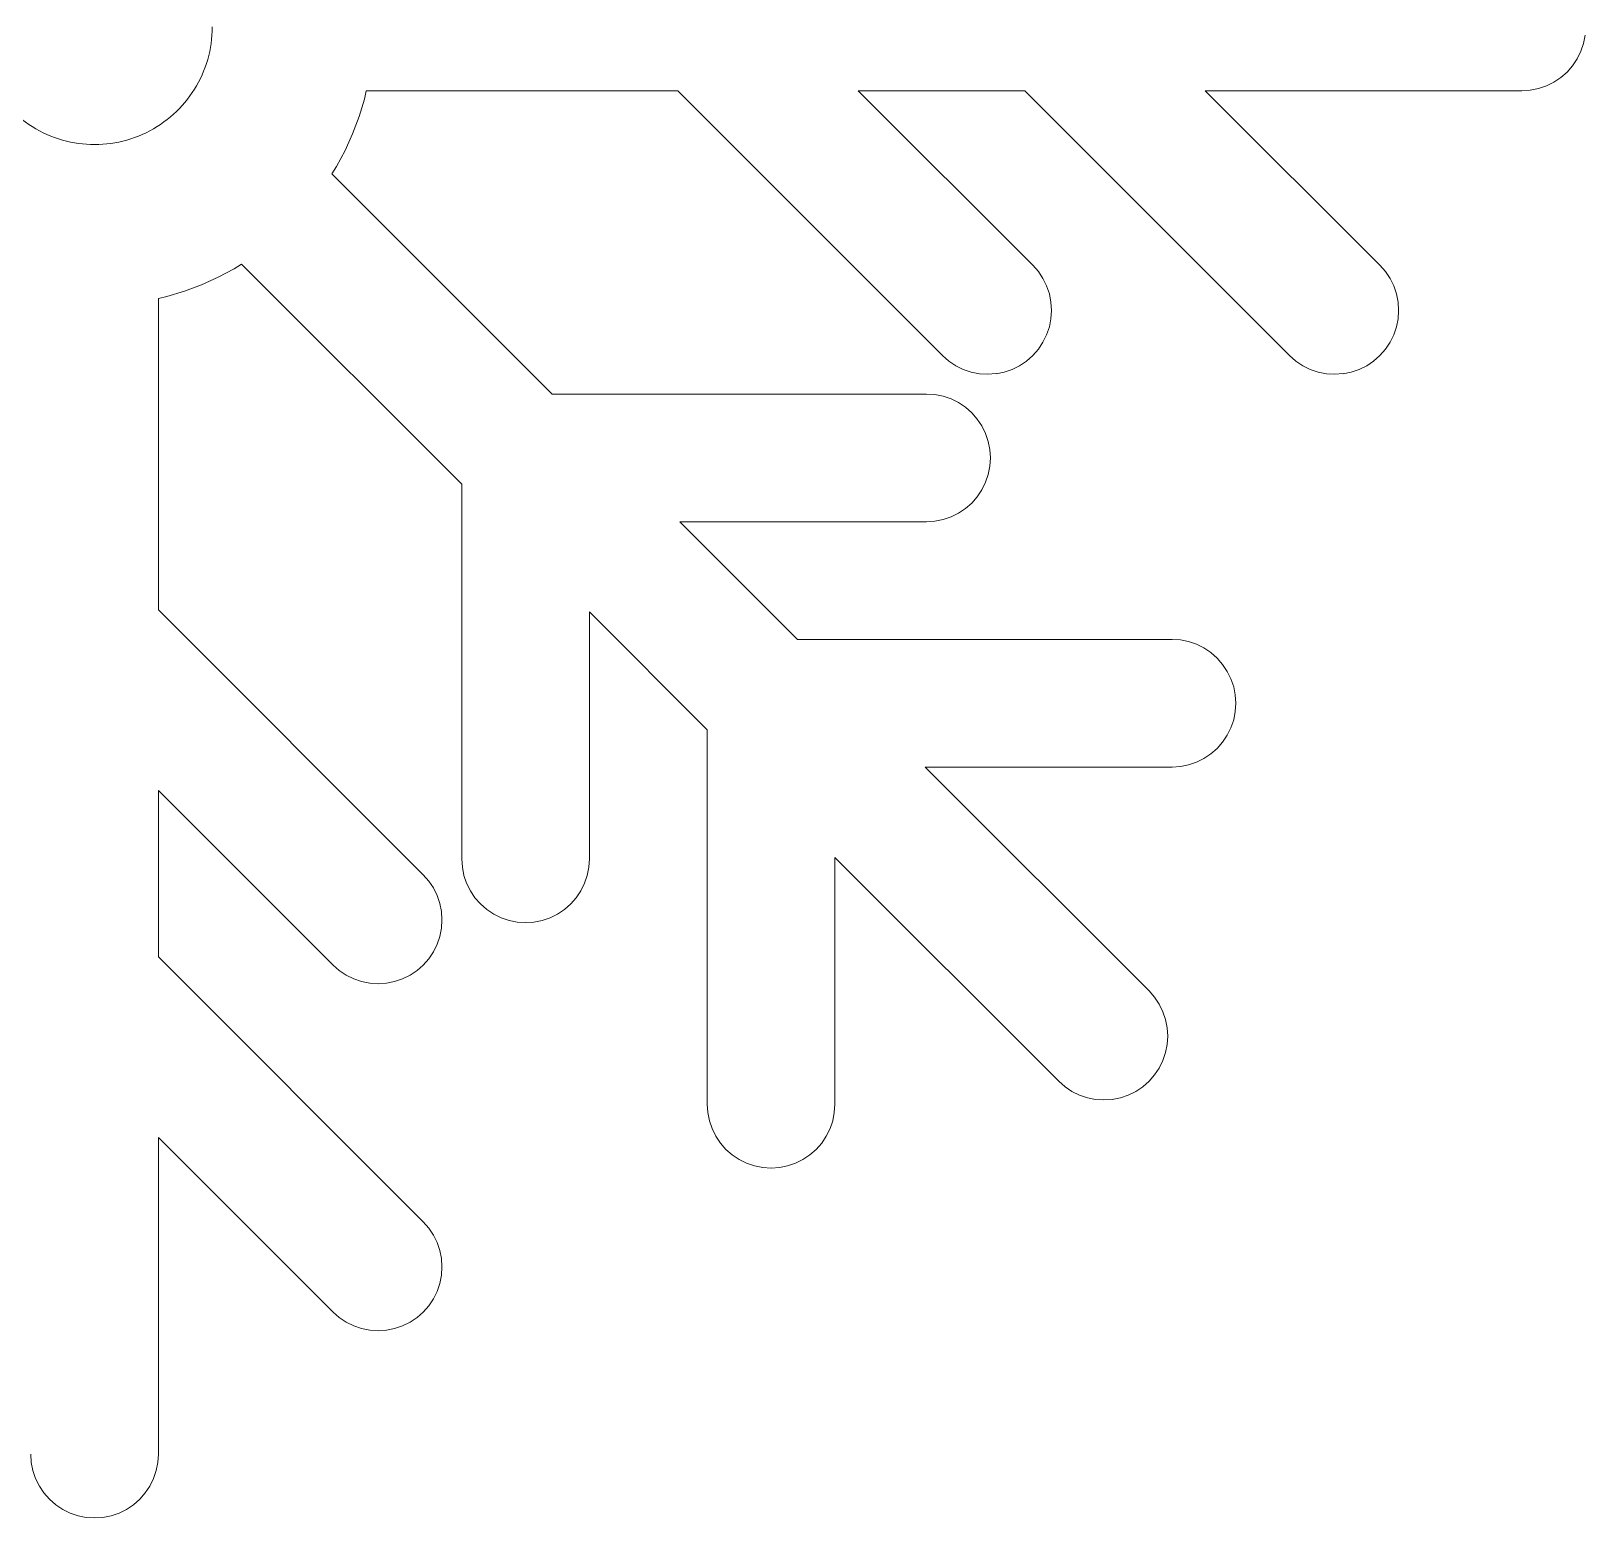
# Model space of a CAD drawing. Header units: centimetres. Extents: x -75 to 51, y -4 to 64.
# Drawn here: x -27.11 to -15.19, y -3.27 to 8.14 of the extents above; entities that cross this region are included whole.
import ezdxf

# ---------------------------------------------------------------- set-up
doc = ezdxf.new("R2010")
doc.units = ezdxf.units.CM
doc.header["$MEASUREMENT"] = 0
doc.layers.add('layer 1', color=7, linetype='Continuous')

msp = doc.modelspace()

# ---------------------------------------------------------------- linework, layer by layer
at = {"layer": 'layer 1', "color": 1, "lineweight": 20}
for points in [[(-27.52105, 8.17396), (-27.52105, 8.17396), (-27.52046, 8.14179), (-27.52046, 8.14179), (-27.52046, 8.14179), (-27.52046, 8.14179), (-27.51874, 8.10981), (-27.51874, 8.10981), (-27.51874, 8.10981), (-27.51874, 8.10981), (-27.51592, 8.07804), (-27.51592, 8.07804), (-27.51592, 8.07804), (-27.51592, 8.07804), (-27.512, 8.04651), (-27.512, 8.04651), (-27.512, 8.04651), (-27.512, 8.04651), (-27.50699, 8.01524), (-27.50699, 8.01524), (-27.50699, 8.01524), (-27.50699, 8.01524), (-27.5009, 7.98426), (-27.5009, 7.98426), (-27.5009, 7.98426), (-27.5009, 7.98426), (-27.49375, 7.95359), (-27.49375, 7.95359), (-27.49375, 7.95359), (-27.49375, 7.95359), (-27.48555, 7.92326), (-27.48555, 7.92326), (-27.48555, 7.92326), (-27.48555, 7.92326), (-27.47632, 7.8933), (-27.47632, 7.8933), (-27.47632, 7.8933), (-27.47632, 7.8933), (-27.46607, 7.86373), (-27.46607, 7.86373), (-27.46607, 7.86373), (-27.46607, 7.86373), (-27.45482, 7.83456), (-27.45482, 7.83456), (-27.45482, 7.83456), (-27.45482, 7.83456), (-27.44258, 7.80582), (-27.44258, 7.80582), (-27.44258, 7.80582), (-27.44258, 7.80582), (-27.42936, 7.77754), (-27.42936, 7.77754), (-27.42936, 7.77754), (-27.42936, 7.77754), (-27.41519, 7.74975), (-27.41519, 7.74975), (-27.41519, 7.74975), (-27.41519, 7.74975), (-27.40007, 7.72248), (-27.40007, 7.72248), (-27.40007, 7.72248), (-27.40007, 7.72248), (-27.38402, 7.69576), (-27.38402, 7.69576), (-27.38402, 7.69576), (-27.38402, 7.69576), (-27.36705, 7.66959), (-27.36705, 7.66959), (-27.36705, 7.66959), (-27.36705, 7.66959), (-27.34918, 7.644), (-27.34918, 7.644), (-27.34918, 7.644), (-27.34918, 7.644), (-27.33042, 7.61902), (-27.33042, 7.61902), (-27.33042, 7.61902), (-27.33042, 7.61902), (-27.31079, 7.59469), (-27.31079, 7.59469), (-27.31079, 7.59469), (-27.31079, 7.59469), (-27.2903, 7.57103), (-27.2903, 7.57103), (-27.2903, 7.57103), (-27.2903, 7.57103), (-27.26896, 7.54804), (-27.26896, 7.54804), (-27.26896, 7.54804), (-27.26896, 7.54804), (-27.2468, 7.52576), (-27.2468, 7.52576), (-27.2468, 7.52576), (-27.2468, 7.52576), (-27.22382, 7.50424), (-27.22382, 7.50424), (-27.22382, 7.50424), (-27.22382, 7.50424), (-27.20003, 7.48346), (-27.20003, 7.48346), (-27.20003, 7.48346), (-27.20003, 7.48346), (-27.17546, 7.46347), (-27.17546, 7.46347), (-27.17546, 7.46347), (-27.17546, 7.46347), (-27.15011, 7.44431), (-27.15011, 7.44431), (-27.15011, 7.44431), (-27.15011, 7.44431), (-27.12401, 7.42598), (-27.12401, 7.42598), (-27.12401, 7.42598), (-27.12401, 7.42598), (-27.09716, 7.4085), (-27.09716, 7.4085), (-27.09716, 7.4085), (-27.09716, 7.4085), (-27.06958, 7.39191), (-27.06958, 7.39191)], [(-26.16666, 7.39201), (-26.16666, 7.39201), (-26.13908, 7.4086), (-26.13908, 7.4086), (-26.13908, 7.4086), (-26.13908, 7.4086), (-26.11223, 7.42608), (-26.11223, 7.42608), (-26.11223, 7.42608), (-26.11223, 7.42608), (-26.08613, 7.44441), (-26.08613, 7.44441), (-26.08613, 7.44441), (-26.08613, 7.44441), (-26.06078, 7.46357), (-26.06078, 7.46357), (-26.06078, 7.46357), (-26.06078, 7.46357), (-26.03621, 7.48356), (-26.03621, 7.48356), (-26.03621, 7.48356), (-26.03621, 7.48356), (-26.01242, 7.50434), (-26.01242, 7.50434), (-26.01242, 7.50434), (-26.01242, 7.50434), (-25.98944, 7.52586), (-25.98944, 7.52586), (-25.98944, 7.52586), (-25.98944, 7.52586), (-25.96727, 7.54814), (-25.96727, 7.54814), (-25.96727, 7.54814), (-25.96727, 7.54814), (-25.94593, 7.57113), (-25.94593, 7.57113), (-25.94593, 7.57113), (-25.94593, 7.57113), (-25.92544, 7.59479), (-25.92544, 7.59479), (-25.92544, 7.59479), (-25.92544, 7.59479), (-25.90581, 7.61912), (-25.90581, 7.61912), (-25.90581, 7.61912), (-25.90581, 7.61912), (-25.88705, 7.6441), (-25.88705, 7.6441), (-25.88705, 7.6441), (-25.88705, 7.6441), (-25.86918, 7.66969), (-25.86918, 7.66969), (-25.86918, 7.66969), (-25.86918, 7.66969), (-25.85221, 7.69586), (-25.85221, 7.69586), (-25.85221, 7.69586), (-25.85221, 7.69586), (-25.83616, 7.72258), (-25.83616, 7.72258), (-25.83616, 7.72258), (-25.83616, 7.72258), (-25.82104, 7.74985), (-25.82104, 7.74985), (-25.82104, 7.74985), (-25.82104, 7.74985), (-25.80687, 7.77764), (-25.80687, 7.77764), (-25.80687, 7.77764), (-25.80687, 7.77764), (-25.79365, 7.80592), (-25.79365, 7.80592), (-25.79365, 7.80592), (-25.79365, 7.80592), (-25.78141, 7.83466), (-25.78141, 7.83466), (-25.78141, 7.83466), (-25.78141, 7.83466), (-25.77016, 7.86383), (-25.77016, 7.86383), (-25.77016, 7.86383), (-25.77016, 7.86383), (-25.75991, 7.8934), (-25.75991, 7.8934), (-25.75991, 7.8934), (-25.75991, 7.8934), (-25.75068, 7.92337), (-25.75068, 7.92337), (-25.75068, 7.92337), (-25.75068, 7.92337), (-25.74248, 7.9537), (-25.74248, 7.9537), (-25.74248, 7.9537), (-25.74248, 7.9537), (-25.73533, 7.98437), (-25.73533, 7.98437), (-25.73533, 7.98437), (-25.73533, 7.98437), (-25.72924, 8.01535), (-25.72924, 8.01535), (-25.72924, 8.01535), (-25.72924, 8.01535), (-25.72423, 8.04662), (-25.72423, 8.04662), (-25.72423, 8.04662), (-25.72423, 8.04662), (-25.72031, 8.07816), (-25.72031, 8.07816), (-25.72031, 8.07816), (-25.72031, 8.07816), (-25.71749, 8.10993), (-25.71749, 8.10993), (-25.71749, 8.10993), (-25.71749, 8.10993), (-25.71577, 8.14191), (-25.71577, 8.14191), (-25.71577, 8.14191), (-25.71577, 8.14191), (-25.71518, 8.17409), (-25.71518, 8.17409)], [(-27.06958, 7.39201), (-27.06958, 7.39201), (-27.04143, 7.37643), (-27.04143, 7.37643), (-27.04143, 7.37643), (-27.04143, 7.37643), (-27.01288, 7.36192), (-27.01288, 7.36192), (-27.01288, 7.36192), (-27.01288, 7.36192), (-26.98395, 7.34848), (-26.98395, 7.34848), (-26.98395, 7.34848), (-26.98395, 7.34848), (-26.95468, 7.33611), (-26.95468, 7.33611), (-26.95468, 7.33611), (-26.95468, 7.33611), (-26.92509, 7.32482), (-26.92509, 7.32482), (-26.92509, 7.32482), (-26.92509, 7.32482), (-26.89521, 7.3146), (-26.89521, 7.3146), (-26.89521, 7.3146), (-26.89521, 7.3146), (-26.86507, 7.30545), (-26.86507, 7.30545), (-26.86507, 7.30545), (-26.86507, 7.30545), (-26.8347, 7.29741), (-26.8347, 7.29741), (-26.8347, 7.29741), (-26.8347, 7.29741), (-26.80413, 7.29044), (-26.80413, 7.29044), (-26.80413, 7.29044), (-26.80413, 7.29044), (-26.77339, 7.28453), (-26.77339, 7.28453), (-26.77339, 7.28453), (-26.77339, 7.28453), (-26.7425, 7.27968), (-26.7425, 7.27968), (-26.7425, 7.27968), (-26.7425, 7.27968), (-26.7115, 7.27591), (-26.7115, 7.27591), (-26.7115, 7.27591), (-26.7115, 7.27591), (-26.68041, 7.27315), (-26.68041, 7.27315), (-26.68041, 7.27315), (-26.68041, 7.27315), (-26.64927, 7.27162), (-26.64927, 7.27162), (-26.64927, 7.27162), (-26.64927, 7.27162), (-26.6181, 7.27103), (-26.6181, 7.27103), (-26.6181, 7.27103), (-26.6181, 7.27103), (-26.58693, 7.27162), (-26.58693, 7.27162), (-26.58693, 7.27162), (-26.58693, 7.27162), (-26.55579, 7.27315), (-26.55579, 7.27315), (-26.55579, 7.27315), (-26.55579, 7.27315), (-26.5247, 7.27591), (-26.5247, 7.27591), (-26.5247, 7.27591), (-26.5247, 7.27591), (-26.4937, 7.27968), (-26.4937, 7.27968), (-26.4937, 7.27968), (-26.4937, 7.27968), (-26.46281, 7.28453), (-26.46281, 7.28453), (-26.46281, 7.28453), (-26.46281, 7.28453), (-26.43207, 7.29044), (-26.43207, 7.29044), (-26.43207, 7.29044), (-26.43207, 7.29044), (-26.4015, 7.29741), (-26.4015, 7.29741), (-26.4015, 7.29741), (-26.4015, 7.29741), (-26.37113, 7.30545), (-26.37113, 7.30545), (-26.37113, 7.30545), (-26.37113, 7.30545), (-26.34099, 7.3146), (-26.34099, 7.3146), (-26.34099, 7.3146), (-26.34099, 7.3146), (-26.31111, 7.32482), (-26.31111, 7.32482), (-26.31111, 7.32482), (-26.31111, 7.32482), (-26.28152, 7.33611), (-26.28152, 7.33611), (-26.28152, 7.33611), (-26.28152, 7.33611), (-26.25225, 7.34848), (-26.25225, 7.34848), (-26.25225, 7.34848), (-26.25225, 7.34848), (-26.22332, 7.36192), (-26.22332, 7.36192), (-26.22332, 7.36192), (-26.22332, 7.36192), (-26.19477, 7.37643), (-26.19477, 7.37643), (-26.19477, 7.37643), (-26.19477, 7.37643), (-26.16662, 7.39201), (-26.16662, 7.39201)]]:
    msp.add_open_spline(points, degree=3, knots=[0, 0, 0, 0, 0.03225806, 0.03225806, 0.03225806, 0.03225806, 0.06451613, 0.06451613, 0.06451613, 0.06451613, 0.09677419, 0.09677419, 0.09677419, 0.09677419, 0.12903226, 0.12903226, 0.12903226, 0.12903226, 0.16129032, 0.16129032, 0.16129032, 0.16129032, 0.19354839, 0.19354839, 0.19354839, 0.19354839, 0.22580645, 0.22580645, 0.22580645, 0.22580645, 0.25806452, 0.25806452, 0.25806452, 0.25806452, 0.29032258, 0.29032258, 0.29032258, 0.29032258, 0.32258065, 0.32258065, 0.32258065, 0.32258065, 0.35483871, 0.35483871, 0.35483871, 0.35483871, 0.38709677, 0.38709677, 0.38709677, 0.38709677, 0.41935484, 0.41935484, 0.41935484, 0.41935484, 0.4516129, 0.4516129, 0.4516129, 0.4516129, 0.48387097, 0.48387097, 0.48387097, 0.48387097, 0.51612903, 0.51612903, 0.51612903, 0.51612903, 0.5483871, 0.5483871, 0.5483871, 0.5483871, 0.58064516, 0.58064516, 0.58064516, 0.58064516, 0.61290323, 0.61290323, 0.61290323, 0.61290323, 0.64516129, 0.64516129, 0.64516129, 0.64516129, 0.67741935, 0.67741935, 0.67741935, 0.67741935, 0.70967742, 0.70967742, 0.70967742, 0.70967742, 0.74193548, 0.74193548, 0.74193548, 0.74193548, 0.77419355, 0.77419355, 0.77419355, 0.77419355, 0.80645161, 0.80645161, 0.80645161, 0.80645161, 0.83870968, 0.83870968, 0.83870968, 0.83870968, 0.87096774, 0.87096774, 0.87096774, 0.87096774, 0.90322581, 0.90322581, 0.90322581, 0.90322581, 0.93548387, 0.93548387, 0.93548387, 0.93548387, 1, 1, 1, 1], dxfattribs=at)
for points in [[(-15.19366, 8.04722), (-15.19366, 8.04722), (-15.18117, 8.11004), (-15.18117, 8.11004)], [(-15.2426, 7.92911), (-15.2426, 7.92911), (-15.21425, 7.98656), (-15.21425, 7.98656)], [(-15.21425, 7.98656), (-15.21425, 7.98656), (-15.19366, 8.04722), (-15.19366, 8.04722)], [(-15.32041, 7.82768), (-15.32041, 7.82768), (-15.27816, 7.87585), (-15.27816, 7.87585)], [(-15.27816, 7.87585), (-15.27816, 7.87585), (-15.2426, 7.92911), (-15.2426, 7.92911)], [(-15.47929, 7.72152), (-15.47929, 7.72152), (-15.42184, 7.74984), (-15.42184, 7.74984)], [(-15.42184, 7.74984), (-15.42184, 7.74984), (-15.36858, 7.78545), (-15.36858, 7.78545)], [(-15.36858, 7.78545), (-15.36858, 7.78545), (-15.32041, 7.82768), (-15.32041, 7.82768)], [(-24.54859, 7.61944), (-24.54859, 7.61944), (-24.53348, 7.68423), (-24.53348, 7.68423)], [(-24.53348, 7.68423), (-24.53348, 7.68423), (-22.14413, 7.68423), (-22.14413, 7.68423)], [(-22.14413, 7.68423), (-22.14413, 7.68423), (-20.11212, 5.65223), (-20.11212, 5.65223)], [(-19.41954, 6.34481), (-19.41954, 6.34481), (-20.75899, 7.68423), (-20.75899, 7.68423)], [(-20.75899, 7.68423), (-20.75899, 7.68423), (-19.48127, 7.68423), (-19.48127, 7.68423)], [(-19.48127, 7.68423), (-19.48127, 7.68423), (-17.44926, 5.65223), (-17.44926, 5.65223)], [(-16.75667, 6.34481), (-16.75667, 6.34481), (-18.09612, 7.68423), (-18.09612, 7.68423)], [(-18.09612, 7.68423), (-18.09612, 7.68423), (-15.6667, 7.68423), (-15.6667, 7.68423)], [(-15.6667, 7.68423), (-15.6667, 7.68423), (-15.60279, 7.68847), (-15.60279, 7.68847)], [(-15.60279, 7.68843), (-15.60279, 7.68843), (-15.53996, 7.70093), (-15.53996, 7.70093)], [(-15.53996, 7.70093), (-15.53996, 7.70093), (-15.47929, 7.72152), (-15.47929, 7.72152)], [(-24.58929, 7.48528), (-24.58929, 7.48528), (-24.54859, 7.61944), (-24.54859, 7.61944)], [(-24.63868, 7.35406), (-24.63868, 7.35406), (-24.58929, 7.48528), (-24.58929, 7.48528)], [(-24.69654, 7.22636), (-24.69654, 7.22636), (-24.63868, 7.35406), (-24.63868, 7.35406)], [(-24.76264, 7.1027), (-24.76264, 7.1027), (-24.69654, 7.22636), (-24.69654, 7.22636)], [(-24.79777, 7.04619), (-24.79777, 7.04619), (-24.76264, 7.1027), (-24.76264, 7.1027)], [(-23.10825, 5.35666), (-23.10825, 5.35666), (-24.79777, 7.04619), (-24.79777, 7.04619)], [(-25.6705, 6.25238), (-25.6705, 6.25238), (-25.54685, 6.31849), (-25.54685, 6.31849)], [(-25.54685, 6.31849), (-25.54685, 6.31849), (-25.49034, 6.35363), (-25.49034, 6.35363)], [(-25.49034, 6.35363), (-25.49034, 6.35363), (-23.80081, 4.6641), (-23.80081, 4.6641)], [(-19.3773, 6.29665), (-19.3773, 6.29665), (-19.41954, 6.34481), (-19.41954, 6.34481)], [(-16.71443, 6.29665), (-16.71443, 6.29665), (-16.75667, 6.34481), (-16.75667, 6.34481)], [(-25.79821, 6.19452), (-25.79821, 6.19452), (-25.6705, 6.25238), (-25.6705, 6.25238)], [(-19.3417, 6.24339), (-19.3417, 6.24339), (-19.3773, 6.29665), (-19.3773, 6.29665)], [(-19.31339, 6.18593), (-19.31339, 6.18593), (-19.3417, 6.24339), (-19.3417, 6.24339)], [(-16.67883, 6.24339), (-16.67883, 6.24339), (-16.71443, 6.29665), (-16.71443, 6.29665)], [(-16.65052, 6.18593), (-16.65052, 6.18593), (-16.67883, 6.24339), (-16.67883, 6.24339)], [(-26.1284, 6.08933), (-26.1284, 6.08933), (-26.06359, 6.10445), (-26.06359, 6.10445)], [(-26.1284, 3.69999), (-26.1284, 3.69999), (-26.1284, 6.08933), (-26.1284, 6.08933)], [(-26.06359, 6.10445), (-26.06359, 6.10445), (-25.92943, 6.14513), (-25.92943, 6.14513)], [(-25.92943, 6.14513), (-25.92943, 6.14513), (-25.79821, 6.19452), (-25.79821, 6.19452)], [(-19.29278, 6.12527), (-19.29278, 6.12527), (-19.31339, 6.18593), (-19.31339, 6.18593)], [(-19.2803, 6.06244), (-19.2803, 6.06244), (-19.29278, 6.12527), (-19.29278, 6.12527)], [(-16.62992, 6.12527), (-16.62992, 6.12527), (-16.65052, 6.18593), (-16.65052, 6.18593)], [(-16.61743, 6.06244), (-16.61743, 6.06244), (-16.62992, 6.12527), (-16.62992, 6.12527)], [(-19.27611, 5.99853), (-19.27611, 5.99853), (-19.2803, 6.06244), (-19.2803, 6.06244)], [(-19.2803, 5.93461), (-19.2803, 5.93461), (-19.27611, 5.99853), (-19.27611, 5.99853)], [(-16.61324, 5.99853), (-16.61324, 5.99853), (-16.61743, 6.06244), (-16.61743, 6.06244)], [(-16.61743, 5.93461), (-16.61743, 5.93461), (-16.61325, 5.99853), (-16.61325, 5.99853)], [(-19.31339, 5.8111), (-19.31339, 5.8111), (-19.29278, 5.87176), (-19.29278, 5.87176)], [(-19.29278, 5.87176), (-19.29278, 5.87176), (-19.2803, 5.93461), (-19.2803, 5.93461)], [(-16.65052, 5.8111), (-16.65052, 5.8111), (-16.62992, 5.87176), (-16.62992, 5.87176)], [(-16.62992, 5.87176), (-16.62992, 5.87176), (-16.61743, 5.93461), (-16.61743, 5.93461)], [(-19.3773, 5.7004), (-19.3773, 5.7004), (-19.3417, 5.75366), (-19.3417, 5.75366)], [(-19.3417, 5.75366), (-19.3417, 5.75366), (-19.31339, 5.8111), (-19.31339, 5.8111)], [(-16.71443, 5.7004), (-16.71443, 5.7004), (-16.67883, 5.75366), (-16.67883, 5.75366)], [(-16.67883, 5.75366), (-16.67883, 5.75366), (-16.65052, 5.8111), (-16.65052, 5.8111)], [(-20.11212, 5.65223), (-20.11212, 5.65223), (-20.06395, 5.61), (-20.06395, 5.61)], [(-20.06395, 5.61), (-20.06395, 5.61), (-20.01069, 5.57441), (-20.01069, 5.57441)], [(-19.52097, 5.57441), (-19.52097, 5.57441), (-19.46771, 5.61), (-19.46771, 5.61)], [(-19.46771, 5.61), (-19.46771, 5.61), (-19.41954, 5.65223), (-19.41954, 5.65223)], [(-19.41954, 5.65223), (-19.41954, 5.65223), (-19.3773, 5.7004), (-19.3773, 5.7004)], [(-17.44926, 5.65223), (-17.44926, 5.65223), (-17.40108, 5.61), (-17.40108, 5.61)], [(-17.40108, 5.61), (-17.40108, 5.61), (-17.34783, 5.57441), (-17.34783, 5.57441)], [(-16.8581, 5.57441), (-16.8581, 5.57441), (-16.80485, 5.61), (-16.80485, 5.61)], [(-16.80485, 5.61), (-16.80485, 5.61), (-16.75667, 5.65223), (-16.75667, 5.65223)], [(-16.75667, 5.65223), (-16.75667, 5.65223), (-16.71443, 5.7004), (-16.71443, 5.7004)], [(-20.01069, 5.57441), (-20.01069, 5.57441), (-19.95324, 5.54609), (-19.95324, 5.54609)], [(-19.95324, 5.54609), (-19.95324, 5.54609), (-19.89258, 5.52549), (-19.89258, 5.52549)], [(-19.89258, 5.52549), (-19.89258, 5.52549), (-19.82974, 5.51298), (-19.82974, 5.51298)], [(-19.82974, 5.51298), (-19.82974, 5.51298), (-19.76583, 5.50876), (-19.76583, 5.50876)], [(-19.76583, 5.5088), (-19.76583, 5.5088), (-19.70189, 5.51305), (-19.70189, 5.51305)], [(-19.70189, 5.51298), (-19.70189, 5.51298), (-19.63908, 5.52549), (-19.63908, 5.52549)], [(-19.63908, 5.52549), (-19.63908, 5.52549), (-19.57842, 5.54609), (-19.57842, 5.54609)], [(-19.57842, 5.54609), (-19.57842, 5.54609), (-19.52097, 5.57441), (-19.52097, 5.57441)], [(-17.34783, 5.57441), (-17.34783, 5.57441), (-17.29037, 5.54609), (-17.29037, 5.54609)], [(-17.29037, 5.54609), (-17.29037, 5.54609), (-17.22971, 5.52549), (-17.22971, 5.52549)], [(-17.22971, 5.52549), (-17.22971, 5.52549), (-17.16687, 5.51298), (-17.16687, 5.51298)], [(-17.16687, 5.51298), (-17.16687, 5.51298), (-17.10296, 5.50876), (-17.10296, 5.50876)], [(-17.10296, 5.5088), (-17.10296, 5.5088), (-17.03903, 5.51305), (-17.03903, 5.51305)], [(-17.03903, 5.51298), (-17.03903, 5.51298), (-16.97622, 5.52549), (-16.97622, 5.52549)], [(-16.97622, 5.52549), (-16.97622, 5.52549), (-16.91555, 5.54609), (-16.91555, 5.54609)], [(-16.91555, 5.54609), (-16.91555, 5.54609), (-16.8581, 5.57441), (-16.8581, 5.57441)], [(-20.23452, 5.35666), (-20.23452, 5.35666), (-23.10825, 5.35666), (-23.10825, 5.35666)], [(-20.17061, 5.35247), (-20.17061, 5.35247), (-20.23452, 5.35669), (-20.23452, 5.35669)], [(-20.10778, 5.33998), (-20.10778, 5.33998), (-20.17061, 5.35247), (-20.17061, 5.35247)], [(-20.04714, 5.31939), (-20.04714, 5.31939), (-20.10778, 5.33998), (-20.10778, 5.33998)], [(-19.9897, 5.29105), (-19.9897, 5.29105), (-20.04714, 5.31939), (-20.04714, 5.31939)], [(-19.93641, 5.25546), (-19.93641, 5.25546), (-19.9897, 5.29105), (-19.9897, 5.29105)], [(-19.88826, 5.21322), (-19.88826, 5.21322), (-19.93641, 5.25546), (-19.93641, 5.25546)], [(-19.84602, 5.16507), (-19.84602, 5.16507), (-19.88826, 5.21322), (-19.88826, 5.21322)], [(-19.81042, 5.11179), (-19.81042, 5.11179), (-19.84602, 5.16507), (-19.84602, 5.16507)], [(-19.78208, 5.05434), (-19.78208, 5.05434), (-19.81042, 5.11179), (-19.81042, 5.11179)], [(-19.76151, 4.99368), (-19.76151, 4.99368), (-19.78208, 5.05434), (-19.78208, 5.05434)], [(-19.749, 4.93087), (-19.749, 4.93087), (-19.76151, 4.99368), (-19.76151, 4.99368)], [(-19.74483, 4.86692), (-19.74483, 4.86692), (-19.749, 4.93087), (-19.749, 4.93087)], [(-19.76151, 4.74019), (-19.76151, 4.74019), (-19.749, 4.80301), (-19.749, 4.80301)], [(-19.749, 4.80301), (-19.749, 4.80301), (-19.74483, 4.86692), (-19.74483, 4.86692)], [(-23.80081, 4.6641), (-23.80081, 4.6641), (-23.80081, 1.79037), (-23.80081, 1.79037)], [(-19.81042, 4.62207), (-19.81042, 4.62207), (-19.78208, 4.67952), (-19.78208, 4.67952)], [(-19.78208, 4.67952), (-19.78208, 4.67952), (-19.76151, 4.74019), (-19.76151, 4.74019)], [(-19.88826, 4.52065), (-19.88826, 4.52065), (-19.84602, 4.56881), (-19.84602, 4.56881)], [(-19.84602, 4.56881), (-19.84602, 4.56881), (-19.81042, 4.62207), (-19.81042, 4.62207)], [(-20.10778, 4.39389), (-20.10778, 4.39389), (-20.04714, 4.4145), (-20.04714, 4.4145)], [(-20.04714, 4.4145), (-20.04714, 4.4145), (-19.9897, 4.44284), (-19.9897, 4.44284)], [(-19.9897, 4.44284), (-19.9897, 4.44284), (-19.93641, 4.47843), (-19.93641, 4.47843)], [(-19.93641, 4.47843), (-19.93641, 4.47843), (-19.88826, 4.52065), (-19.88826, 4.52065)], [(-21.22529, 3.47374), (-21.22529, 3.47374), (-22.1288, 4.37722), (-22.1288, 4.37722)], [(-22.1288, 4.37722), (-22.1288, 4.37722), (-20.23452, 4.37722), (-20.23452, 4.37722)], [(-20.23452, 4.37722), (-20.23452, 4.37722), (-20.17061, 4.38136), (-20.17061, 4.38136)], [(-20.17061, 4.38139), (-20.17061, 4.38139), (-20.10778, 4.39389), (-20.10778, 4.39389)], [(-24.09639, 1.66798), (-24.09639, 1.66798), (-26.1284, 3.69999), (-26.1284, 3.69999)], [(-22.82136, 1.79037), (-22.82136, 1.79037), (-22.82136, 3.68465), (-22.82136, 3.68465)], [(-22.82136, 3.68465), (-22.82136, 3.68465), (-21.91788, 2.78114), (-21.91788, 2.78114)], [(-18.3516, 3.47374), (-18.3516, 3.47374), (-21.22529, 3.47374), (-21.22529, 3.47374)], [(-18.28769, 3.46953), (-18.28769, 3.46953), (-18.3516, 3.47377), (-18.3516, 3.47377)], [(-18.22486, 3.45706), (-18.22486, 3.45706), (-18.28769, 3.46953), (-18.28769, 3.46953)], [(-18.16419, 3.43645), (-18.16419, 3.43645), (-18.22486, 3.45706), (-18.22486, 3.45706)], [(-18.10674, 3.40812), (-18.10674, 3.40812), (-18.16419, 3.43645), (-18.16419, 3.43645)], [(-18.05349, 3.37254), (-18.05349, 3.37254), (-18.10674, 3.40812), (-18.10674, 3.40812)], [(-18.00534, 3.3303), (-18.00534, 3.3303), (-18.05349, 3.37254), (-18.05349, 3.37254)], [(-17.9631, 3.28213), (-17.9631, 3.28213), (-18.00534, 3.3303), (-18.00534, 3.3303)], [(-17.9275, 3.22886), (-17.9275, 3.22886), (-17.9631, 3.28213), (-17.9631, 3.28213)], [(-17.89916, 3.17142), (-17.89916, 3.17142), (-17.9275, 3.22886), (-17.9275, 3.22886)], [(-17.87856, 3.11076), (-17.87856, 3.11076), (-17.89916, 3.17142), (-17.89916, 3.17142)], [(-17.86607, 3.04791), (-17.86607, 3.04791), (-17.87856, 3.11076), (-17.87856, 3.11076)], [(-17.86188, 2.984), (-17.86188, 2.984), (-17.86607, 3.04791), (-17.86607, 3.04791)], [(-17.86607, 2.92008), (-17.86607, 2.92008), (-17.86188, 2.984), (-17.86188, 2.984)], [(-17.87856, 2.85727), (-17.87856, 2.85727), (-17.86607, 2.92008), (-17.86607, 2.92008)], [(-21.91788, 2.78114), (-21.91788, 2.78114), (-21.91788, -0.09255), (-21.91788, -0.09255)], [(-17.9275, 2.73915), (-17.9275, 2.73915), (-17.89916, 2.7966), (-17.89916, 2.7966)], [(-17.89916, 2.7966), (-17.89916, 2.7966), (-17.87856, 2.85727), (-17.87856, 2.85727)], [(-18.05349, 2.59547), (-18.05349, 2.59547), (-18.00534, 2.63773), (-18.00534, 2.63773)], [(-18.00534, 2.63773), (-18.00534, 2.63773), (-17.9631, 2.68589), (-17.9631, 2.68589)], [(-17.9631, 2.68589), (-17.9631, 2.68589), (-17.9275, 2.73915), (-17.9275, 2.73915)], [(-18.28769, 2.49847), (-18.28769, 2.49847), (-18.22486, 2.51098), (-18.22486, 2.51098)], [(-18.22486, 2.51098), (-18.22486, 2.51098), (-18.16419, 2.53156), (-18.16419, 2.53156)], [(-18.16419, 2.53156), (-18.16419, 2.53156), (-18.10674, 2.55988), (-18.10674, 2.55988)], [(-18.10674, 2.55988), (-18.10674, 2.55988), (-18.05349, 2.59547), (-18.05349, 2.59547)], [(-18.52803, 0.77644), (-18.52803, 0.77644), (-20.24585, 2.49429), (-20.24585, 2.49429)], [(-20.24585, 2.49429), (-20.24585, 2.49429), (-18.3516, 2.49429), (-18.3516, 2.49429)], [(-18.3516, 2.49429), (-18.3516, 2.49429), (-18.28769, 2.49853), (-18.28769, 2.49853)], [(-26.1284, 1.03712), (-26.1284, 1.03712), (-26.1284, 2.31484), (-26.1284, 2.31484)], [(-26.1284, 2.31484), (-26.1284, 2.31484), (-24.78896, 0.97537), (-24.78896, 0.97537)], [(-23.80081, 1.79037), (-23.80081, 1.79037), (-23.79662, 1.72646), (-23.79662, 1.72646)], [(-22.82556, 1.72646), (-22.82556, 1.72646), (-22.82136, 1.79037), (-22.82136, 1.79037)], [(-20.93844, -0.09255), (-20.93844, -0.09255), (-20.93844, 1.80169), (-20.93844, 1.80169)], [(-20.93844, 1.80169), (-20.93844, 1.80169), (-19.22059, 0.08388), (-19.22059, 0.08388)], [(-23.79662, 1.72646), (-23.79662, 1.72646), (-23.78412, 1.66362), (-23.78412, 1.66362)], [(-22.83804, 1.66362), (-22.83804, 1.66362), (-22.82556, 1.72646), (-22.82556, 1.72646)], [(-24.05415, 1.61979), (-24.05415, 1.61979), (-24.09639, 1.66798), (-24.09639, 1.66798)], [(-24.01856, 1.56655), (-24.01856, 1.56655), (-24.05415, 1.61979), (-24.05415, 1.61979)], [(-23.99023, 1.50909), (-23.99023, 1.50909), (-24.01856, 1.56655), (-24.01856, 1.56655)], [(-23.78412, 1.66362), (-23.78412, 1.66362), (-23.76354, 1.603), (-23.76354, 1.603)], [(-23.76354, 1.603), (-23.76354, 1.603), (-23.7352, 1.54554), (-23.7352, 1.54554)], [(-22.88698, 1.54554), (-22.88698, 1.54554), (-22.85864, 1.603), (-22.85864, 1.603)], [(-22.85864, 1.603), (-22.85864, 1.603), (-22.83804, 1.66362), (-22.83804, 1.66362)], [(-23.96964, 1.44843), (-23.96964, 1.44843), (-23.99023, 1.50909), (-23.99023, 1.50909)], [(-23.95714, 1.38559), (-23.95714, 1.38559), (-23.96964, 1.44843), (-23.96964, 1.44843)], [(-23.7352, 1.54554), (-23.7352, 1.54554), (-23.69961, 1.49226), (-23.69961, 1.49226)], [(-23.69961, 1.49226), (-23.69961, 1.49226), (-23.65737, 1.44411), (-23.65737, 1.44411)], [(-23.65737, 1.44411), (-23.65737, 1.44411), (-23.60921, 1.40188), (-23.60921, 1.40188)], [(-23.01296, 1.40188), (-23.01296, 1.40188), (-22.96479, 1.44411), (-22.96479, 1.44411)], [(-22.96479, 1.44411), (-22.96479, 1.44411), (-22.92258, 1.49226), (-22.92258, 1.49226)], [(-22.92258, 1.49226), (-22.92258, 1.49226), (-22.88698, 1.54554), (-22.88698, 1.54554)], [(-23.95295, 1.32167), (-23.95295, 1.32167), (-23.95714, 1.38559), (-23.95714, 1.38559)], [(-23.95714, 1.25772), (-23.95714, 1.25772), (-23.95295, 1.32167), (-23.95295, 1.32167)], [(-23.60921, 1.40188), (-23.60921, 1.40188), (-23.55594, 1.36627), (-23.55594, 1.36627)], [(-23.55594, 1.36627), (-23.55594, 1.36627), (-23.49849, 1.33792), (-23.49849, 1.33792)], [(-23.49849, 1.33792), (-23.49849, 1.33792), (-23.43783, 1.31736), (-23.43783, 1.31736)], [(-23.43783, 1.31736), (-23.43783, 1.31736), (-23.37502, 1.30484), (-23.37502, 1.30484)], [(-23.24718, 1.30484), (-23.24718, 1.30484), (-23.18434, 1.31736), (-23.18434, 1.31736)], [(-23.18434, 1.31736), (-23.18434, 1.31736), (-23.12367, 1.33792), (-23.12367, 1.33792)], [(-23.12367, 1.33792), (-23.12367, 1.33792), (-23.06622, 1.36627), (-23.06622, 1.36627)], [(-23.06622, 1.36627), (-23.06622, 1.36627), (-23.01296, 1.40188), (-23.01296, 1.40188)], [(-23.99023, 1.13426), (-23.99023, 1.13426), (-23.96964, 1.19492), (-23.96964, 1.19492)], [(-23.96964, 1.19492), (-23.96964, 1.19492), (-23.95714, 1.25772), (-23.95714, 1.25772)], [(-23.37502, 1.30484), (-23.37502, 1.30484), (-23.31108, 1.3007), (-23.31108, 1.3007)], [(-23.31108, 1.30067), (-23.31108, 1.30067), (-23.24718, 1.30482), (-23.24718, 1.30482)], [(-24.05415, 1.02356), (-24.05415, 1.02356), (-24.01856, 1.07682), (-24.01856, 1.07682)], [(-24.01856, 1.07682), (-24.01856, 1.07682), (-23.99023, 1.13426), (-23.99023, 1.13426)], [(-24.09639, -0.99489), (-24.09639, -0.99489), (-26.1284, 1.03712), (-26.1284, 1.03712)], [(-24.78896, 0.97537), (-24.78896, 0.97537), (-24.7408, 0.93314), (-24.7408, 0.93314)], [(-24.14455, 0.93314), (-24.14455, 0.93314), (-24.09639, 0.97537), (-24.09639, 0.97537)], [(-24.09639, 0.97537), (-24.09639, 0.97537), (-24.05415, 1.02356), (-24.05415, 1.02356)], [(-24.7408, 0.93314), (-24.7408, 0.93314), (-24.68753, 0.89755), (-24.68753, 0.89755)], [(-24.68753, 0.89755), (-24.68753, 0.89755), (-24.63009, 0.86923), (-24.63009, 0.86923)], [(-24.63009, 0.86923), (-24.63009, 0.86923), (-24.56942, 0.84864), (-24.56942, 0.84864)], [(-24.56942, 0.84864), (-24.56942, 0.84864), (-24.5066, 0.83614), (-24.5066, 0.83614)], [(-24.5066, 0.83614), (-24.5066, 0.83614), (-24.44268, 0.83192), (-24.44268, 0.83192)], [(-24.44268, 0.83197), (-24.44268, 0.83197), (-24.37875, 0.83618), (-24.37875, 0.83618)], [(-24.37875, 0.83614), (-24.37875, 0.83614), (-24.31592, 0.84864), (-24.31592, 0.84864)], [(-24.31592, 0.84864), (-24.31592, 0.84864), (-24.25526, 0.86923), (-24.25526, 0.86923)], [(-24.25526, 0.86923), (-24.25526, 0.86923), (-24.19781, 0.89755), (-24.19781, 0.89755)], [(-24.19781, 0.89755), (-24.19781, 0.89755), (-24.14455, 0.93314), (-24.14455, 0.93314)], [(-18.48579, 0.72828), (-18.48579, 0.72828), (-18.52803, 0.77644), (-18.52803, 0.77644)], [(-18.45019, 0.67501), (-18.45019, 0.67501), (-18.48579, 0.72828), (-18.48579, 0.72828)], [(-18.42185, 0.61755), (-18.42185, 0.61755), (-18.45019, 0.67501), (-18.45019, 0.67501)], [(-18.40128, 0.55687), (-18.40128, 0.55687), (-18.42185, 0.61755), (-18.42185, 0.61755)], [(-18.38876, 0.49408), (-18.38876, 0.49408), (-18.40128, 0.55687), (-18.40128, 0.55687)], [(-18.38457, 0.43014), (-18.38457, 0.43014), (-18.38876, 0.49408), (-18.38876, 0.49408)], [(-18.40128, 0.30339), (-18.40128, 0.30339), (-18.38876, 0.36623), (-18.38876, 0.36623)], [(-18.38876, 0.36623), (-18.38876, 0.36623), (-18.38457, 0.43014), (-18.38457, 0.43014)], [(-18.45019, 0.18528), (-18.45019, 0.18528), (-18.42185, 0.24274), (-18.42185, 0.24274)], [(-18.42185, 0.24274), (-18.42185, 0.24274), (-18.40128, 0.30339), (-18.40128, 0.30339)], [(-18.52803, 0.08388), (-18.52803, 0.08388), (-18.48579, 0.13202), (-18.48579, 0.13202)], [(-18.48579, 0.13202), (-18.48579, 0.13202), (-18.45019, 0.18528), (-18.45019, 0.18528)], [(-19.22059, 0.08388), (-19.22059, 0.08388), (-19.17244, 0.04163), (-19.17244, 0.04163)], [(-19.17244, 0.04163), (-19.17244, 0.04163), (-19.11915, 0.00603), (-19.11915, 0.00603)], [(-19.11915, 0.00603), (-19.11915, 0.00603), (-19.0617, -0.0223), (-19.0617, -0.0223)], [(-18.68688, -0.0223), (-18.68688, -0.0223), (-18.62943, 0.00603), (-18.62943, 0.00603)], [(-18.62943, 0.00603), (-18.62943, 0.00603), (-18.57617, 0.04163), (-18.57617, 0.04163)], [(-18.57617, 0.04163), (-18.57617, 0.04163), (-18.52803, 0.08388), (-18.52803, 0.08388)], [(-21.91788, -0.09255), (-21.91788, -0.09255), (-21.91369, -0.15646), (-21.91369, -0.15646)], [(-20.94263, -0.15646), (-20.94263, -0.15646), (-20.93844, -0.09255), (-20.93844, -0.09255)], [(-19.0617, -0.0223), (-19.0617, -0.0223), (-19.00104, -0.04287), (-19.00104, -0.04287)], [(-19.00104, -0.04287), (-19.00104, -0.04287), (-18.93823, -0.05539), (-18.93823, -0.05539)], [(-18.93823, -0.05539), (-18.93823, -0.05539), (-18.87429, -0.05964), (-18.87429, -0.05964)], [(-18.87429, -0.05957), (-18.87429, -0.05957), (-18.81038, -0.05535), (-18.81038, -0.05535)], [(-18.81038, -0.05539), (-18.81038, -0.05539), (-18.74754, -0.04287), (-18.74754, -0.04287)], [(-18.74754, -0.04287), (-18.74754, -0.04287), (-18.68688, -0.0223), (-18.68688, -0.0223)], [(-21.91369, -0.15646), (-21.91369, -0.15646), (-21.90121, -0.2193), (-21.90121, -0.2193)], [(-21.90121, -0.2193), (-21.90121, -0.2193), (-21.8806, -0.27996), (-21.8806, -0.27996)], [(-20.97572, -0.27996), (-20.97572, -0.27996), (-20.95512, -0.2193), (-20.95512, -0.2193)], [(-20.95512, -0.2193), (-20.95512, -0.2193), (-20.94263, -0.15646), (-20.94263, -0.15646)], [(-26.1284, -2.77744), (-26.1284, -2.77744), (-26.1284, -0.34803), (-26.1284, -0.34803)], [(-26.1284, -0.34803), (-26.1284, -0.34803), (-24.78896, -1.68749), (-24.78896, -1.68749)], [(-21.8806, -0.27996), (-21.8806, -0.27996), (-21.85226, -0.3374), (-21.85226, -0.3374)], [(-21.85226, -0.3374), (-21.85226, -0.3374), (-21.8167, -0.39067), (-21.8167, -0.39067)], [(-21.03963, -0.39067), (-21.03963, -0.39067), (-21.00403, -0.3374), (-21.00403, -0.3374)], [(-21.00403, -0.3374), (-21.00403, -0.3374), (-20.97572, -0.27996), (-20.97572, -0.27996)], [(-21.8167, -0.39067), (-21.8167, -0.39067), (-21.77445, -0.43881), (-21.77445, -0.43881)], [(-21.77445, -0.43881), (-21.77445, -0.43881), (-21.72628, -0.48106), (-21.72628, -0.48106)], [(-21.13005, -0.48106), (-21.13005, -0.48106), (-21.08187, -0.43881), (-21.08187, -0.43881)], [(-21.08187, -0.43881), (-21.08187, -0.43881), (-21.03963, -0.39067), (-21.03963, -0.39067)], [(-21.72628, -0.48106), (-21.72628, -0.48106), (-21.67302, -0.51665), (-21.67302, -0.51665)], [(-21.67302, -0.51665), (-21.67302, -0.51665), (-21.61557, -0.545), (-21.61557, -0.545)], [(-21.61557, -0.545), (-21.61557, -0.545), (-21.55491, -0.56558), (-21.55491, -0.56558)], [(-21.55491, -0.56558), (-21.55491, -0.56558), (-21.49207, -0.57808), (-21.49207, -0.57808)], [(-21.49207, -0.57808), (-21.49207, -0.57808), (-21.42816, -0.58231), (-21.42816, -0.58231)], [(-21.42816, -0.58226), (-21.42816, -0.58226), (-21.36422, -0.57804), (-21.36422, -0.57804)], [(-21.36422, -0.57808), (-21.36422, -0.57808), (-21.30142, -0.56558), (-21.30142, -0.56558)], [(-21.30142, -0.56558), (-21.30142, -0.56558), (-21.24075, -0.545), (-21.24075, -0.545)], [(-21.24075, -0.545), (-21.24075, -0.545), (-21.1833, -0.51665), (-21.1833, -0.51665)], [(-21.1833, -0.51665), (-21.1833, -0.51665), (-21.13005, -0.48106), (-21.13005, -0.48106)], [(-24.05415, -1.04307), (-24.05415, -1.04307), (-24.09639, -0.99489), (-24.09639, -0.99489)], [(-24.01856, -1.09631), (-24.01856, -1.09631), (-24.05415, -1.04307), (-24.05415, -1.04307)], [(-23.99023, -1.15378), (-23.99023, -1.15378), (-24.01856, -1.09631), (-24.01856, -1.09631)], [(-23.96964, -1.21444), (-23.96964, -1.21444), (-23.99023, -1.15378), (-23.99023, -1.15378)], [(-23.95714, -1.27729), (-23.95714, -1.27729), (-23.96964, -1.21444), (-23.96964, -1.21444)], [(-23.95295, -1.3412), (-23.95295, -1.3412), (-23.95714, -1.27729), (-23.95714, -1.27729)], [(-23.96964, -1.46794), (-23.96964, -1.46794), (-23.95714, -1.40513), (-23.95714, -1.40513)], [(-23.95714, -1.40513), (-23.95714, -1.40513), (-23.95295, -1.3412), (-23.95295, -1.3412)], [(-24.01856, -1.58605), (-24.01856, -1.58605), (-23.99023, -1.52859), (-23.99023, -1.52859)], [(-23.99023, -1.52859), (-23.99023, -1.52859), (-23.96964, -1.46794), (-23.96964, -1.46794)], [(-24.09639, -1.68749), (-24.09639, -1.68749), (-24.05415, -1.6393), (-24.05415, -1.6393)], [(-24.05415, -1.6393), (-24.05415, -1.6393), (-24.01856, -1.58605), (-24.01856, -1.58605)], [(-24.78896, -1.68749), (-24.78896, -1.68749), (-24.7408, -1.72971), (-24.7408, -1.72971)], [(-24.7408, -1.72971), (-24.7408, -1.72971), (-24.68753, -1.76532), (-24.68753, -1.76532)], [(-24.68753, -1.76532), (-24.68753, -1.76532), (-24.63009, -1.79364), (-24.63009, -1.79364)], [(-24.25526, -1.79364), (-24.25526, -1.79364), (-24.19781, -1.76532), (-24.19781, -1.76532)], [(-24.19781, -1.76532), (-24.19781, -1.76532), (-24.14455, -1.72971), (-24.14455, -1.72971)], [(-24.14455, -1.72971), (-24.14455, -1.72971), (-24.09639, -1.68749), (-24.09639, -1.68749)], [(-24.63009, -1.79364), (-24.63009, -1.79364), (-24.56942, -1.81423), (-24.56942, -1.81423)], [(-24.56942, -1.81423), (-24.56942, -1.81423), (-24.5066, -1.82673), (-24.5066, -1.82673)], [(-24.5066, -1.82673), (-24.5066, -1.82673), (-24.44268, -1.83095), (-24.44268, -1.83095)], [(-24.44268, -1.83091), (-24.44268, -1.83091), (-24.37875, -1.82669), (-24.37875, -1.82669)], [(-24.37875, -1.82673), (-24.37875, -1.82673), (-24.31592, -1.81423), (-24.31592, -1.81423)], [(-24.31592, -1.81423), (-24.31592, -1.81423), (-24.25526, -1.79364), (-24.25526, -1.79364)], [(-27.10784, -2.77744), (-27.10784, -2.77744), (-27.10365, -2.84137), (-27.10365, -2.84137)], [(-27.10365, -2.84137), (-27.10365, -2.84137), (-27.09115, -2.90419), (-27.09115, -2.90419)], [(-26.14509, -2.90419), (-26.14509, -2.90419), (-26.13259, -2.84137), (-26.13259, -2.84137)], [(-26.13259, -2.84137), (-26.13259, -2.84137), (-26.1284, -2.77744), (-26.1284, -2.77744)], [(-27.09115, -2.90419), (-27.09115, -2.90419), (-27.07056, -2.96487), (-27.07056, -2.96487)], [(-27.07056, -2.96487), (-27.07056, -2.96487), (-27.04223, -3.02231), (-27.04223, -3.02231)], [(-26.19401, -3.02231), (-26.19401, -3.02231), (-26.16568, -2.96487), (-26.16568, -2.96487)], [(-26.16568, -2.96487), (-26.16568, -2.96487), (-26.14509, -2.90419), (-26.14509, -2.90419)], [(-27.04223, -3.02231), (-27.04223, -3.02231), (-27.00664, -3.07557), (-27.00664, -3.07557)], [(-27.00664, -3.07557), (-27.00664, -3.07557), (-26.9644, -3.12374), (-26.9644, -3.12374)], [(-26.27184, -3.12374), (-26.27184, -3.12374), (-26.2296, -3.07557), (-26.2296, -3.07557)], [(-26.2296, -3.07557), (-26.2296, -3.07557), (-26.19401, -3.02231), (-26.19401, -3.02231)], [(-26.9644, -3.12374), (-26.9644, -3.12374), (-26.91624, -3.16597), (-26.91624, -3.16597)], [(-26.91624, -3.16597), (-26.91624, -3.16597), (-26.86298, -3.20154), (-26.86298, -3.20154)], [(-26.86298, -3.20154), (-26.86298, -3.20154), (-26.80553, -3.22988), (-26.80553, -3.22988)], [(-26.43071, -3.22988), (-26.43071, -3.22988), (-26.37326, -3.20154), (-26.37326, -3.20154)], [(-26.37326, -3.20154), (-26.37326, -3.20154), (-26.32, -3.16597), (-26.32, -3.16597)], [(-26.32, -3.16597), (-26.32, -3.16597), (-26.27184, -3.12374), (-26.27184, -3.12374)], [(-26.80553, -3.22988), (-26.80553, -3.22988), (-26.74487, -3.25049), (-26.74487, -3.25049)], [(-26.74487, -3.25049), (-26.74487, -3.25049), (-26.68204, -3.26299), (-26.68204, -3.26299)], [(-26.68204, -3.26299), (-26.68204, -3.26299), (-26.61812, -3.26717), (-26.61812, -3.26717)], [(-26.61812, -3.26717), (-26.61812, -3.26717), (-26.5542, -3.26302), (-26.5542, -3.26302)], [(-26.5542, -3.26299), (-26.5542, -3.26299), (-26.49137, -3.25049), (-26.49137, -3.25049)], [(-26.49137, -3.25049), (-26.49137, -3.25049), (-26.43071, -3.22988), (-26.43071, -3.22988)]]:
    msp.add_open_spline(points, degree=3, dxfattribs=at)

doc.saveas('drawing.dxf')
